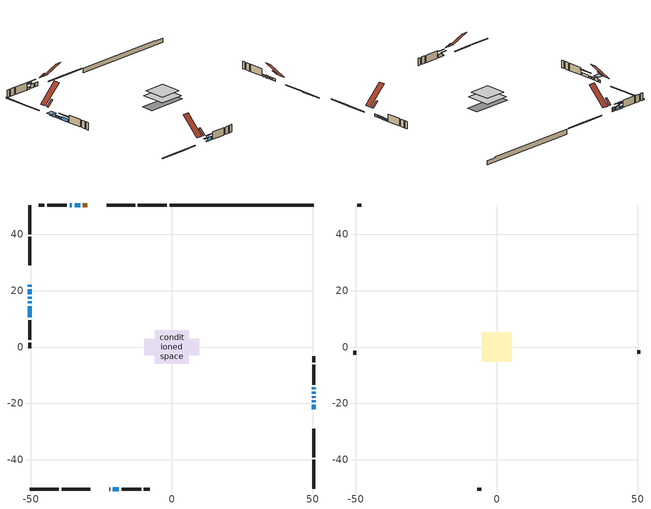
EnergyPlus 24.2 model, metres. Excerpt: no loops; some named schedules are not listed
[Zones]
conditioned space
 floor adiabatic (AdiabaticFloorConstruction): -5.98,-5.98 -5.98,5.98 5.98,5.98 5.98,-5.98 z1.77
 floor foundation (Slab1 construction): -9.82,-2.99 -9.82,2.99 9.82,2.99 9.82,-2.99 z-1.8
 wall outside (RimJoist1 construction): -1.73,50.41 -12.08,50.41 / -50.41,-50.41 -40.05,-50.41 / -50.41,50.41 -50.41,40.05 / 50.41,-50.41 50.41,-40.05 z0.55:0.85
 wall outside (RimJoist2 construction): -13.01,50.41 -23.12,50.41 / -39.13,-50.41 -29.01,-50.41 / -50.41,39.13 -50.41,29.01 / 50.41,-39.13 50.41,-29.01 z0.55:0.85
 wall outside (AdiabaticWallConstruction 1): -30.01,50.41 -31.63,50.41 z0.55:2.58
 wall outside (AdiabaticWallConstruction): -32.56,50.41 -34.49,50.41 z0.55:2.58; 50.41,-22.13 50.41,-20.47 / 50.41,-19.54 50.41,-18.85 / 50.41,-17.93 50.41,-17.45 / 50.41,-16.52 50.41,-15.97 / -50.41,22.13 -50.41,21.4 / 50.41,-15.04 50.41,-14.32 / -50.41,17.77 -50.41,17.08 / -50.41,16.16 -50.41,15.47 z0.55:1.77; -35.42,50.41 -36.28,50.41 z0.55:1.69; -22.13,-50.41 -21.92,-50.41 z0.55:1.06; -20.99,-50.41 -18.76,-50.41 z0.55:2.2; -50.41,20.48 -50.41,18.7 z0.55:2.13; -50.41,14.54 -50.41,10.48 z0.55:1.87
 wall outside (Wall1 construction): -37.21,50.41 -44.25,50.41 / -17.83,-50.41 -10.79,-50.41 / -50.41,9.55 -50.41,2.51 / 50.41,-13.39 50.41,-6.35 z0.55:4.21
 wall outside (Wall2 construction): -45.18,50.41 -47.25,50.41 / -9.86,-50.41 -7.79,-50.41 / -50.41,1.58 -50.41,-0.49 / 50.41,-5.42 50.41,-3.35 z0.55:4.21
 wall foundation (FoundationWall1 construction): -0.8,50.41,-1.8 -0.8,50.41,0.55 45.29,50.41,0.55 45.29,50.41,0.21 50.41,50.41,0.21 50.41,50.41,-1.8
 window (WindowConstruction): -32.56,50.41 -34.49,50.41 z0.55:2.58
 window (WindowConstruction 7): 50.41,-22.13 50.41,-20.47 z0.55:1.77
 window (WindowConstruction 8): 50.41,-19.54 50.41,-18.86 z0.55:1.77
 window (WindowConstruction 9): 50.41,-17.93 50.41,-17.45 z0.55:1.77
 window (WindowConstruction 10): 50.41,-16.52 50.41,-15.97 z0.55:1.77
 window (WindowConstruction 11): -35.42,50.41 -36.28,50.41 z0.55:1.69
 window (WindowConstruction 12): -50.41,22.13 -50.41,21.41 z0.55:1.77
 window (WindowConstruction 13): 50.41,-15.04 50.41,-14.32 z0.55:1.77
 window (WindowConstruction 1): -22.13,-50.41 -21.92,-50.41 z0.55:1.06
 window (WindowConstruction 2): -20.99,-50.41 -18.76,-50.41 z0.55:2.2
 window (WindowConstruction 3): -50.41,20.48 -50.41,18.7 z0.55:2.13
 window (WindowConstruction 4): -50.41,17.77 -50.41,17.09 z0.55:1.77
 window (WindowConstruction 5): -50.41,16.16 -50.41,15.47 z0.55:1.77
 window (WindowConstruction 6): -50.41,14.54 -50.41,10.48 z0.55:1.87
 door (Door): -30.01,50.41 -31.63,50.41 z0.55:2.58
 ceiling adiabatic (AdiabaticFloorConstruction): 5.98,-5.98 5.98,5.98 -5.98,5.98 -5.98,-5.98 z1.77
 roof outside (Roof2 construction): -29.08,50.41,4.21 -29.08,47.68,6.93 -28.12,47.68,6.93 -28.12,50.41,4.21; -23.06,-50.41,4.21 -23.06,-47.68,6.93 -24.02,-47.68,6.93 -24.02,-50.41,4.21; -50.41,23.06,4.21 -47.68,23.06,6.93 -47.68,24.02,6.93 -50.41,24.02,4.21; 50.41,-23.06,4.21 47.68,-23.06,6.93 47.68,-24.02,6.93 50.41,-24.02,4.21
attic - vented
 floor to conditioned space (Floor1 construction Reversed): -5.27,-5.27 -5.27,5.27 5.27,5.27 5.27,-5.27 z4.21
 wall outside (Wall3 construction): -48.18,50.41 -49.48,50.41 / -6.86,-50.41 -5.56,-50.41 / -50.41,-1.42 -50.41,-2.72 / 50.41,-2.42 50.41,-1.12 z0.55:4.21
 roof outside (Roof1 construction): -27.19,50.41,4.21 -27.19,41.55,13.07 -24.05,41.55,13.07 -24.05,50.41,4.21; -24.95,-50.41,4.21 -24.95,-41.55,13.07 -28.08,-41.55,13.07 -28.08,-50.41,4.21; -50.41,24.95,4.21 -41.55,24.95,13.07 -41.55,28.08,13.07 -50.41,28.08,4.21; 50.41,-24.95,4.21 41.55,-24.95,13.07 41.55,-28.08,13.07 50.41,-28.08,4.21
shading: -35.91,50.41 -31.14,50.41 -31.14,50.82 -35.91,50.82 z4; -37.7,50.41 -34,50.41 -34,50.82 -37.7,50.82 z3.11; -20.5,-50.41 -23.55,-50.41 -23.55,-50.82 -20.5,-50.82 z2.48; -17.34,-50.41 -22.41,-50.41 -22.41,-50.82 -17.34,-50.82 z3.62; -50.41,18.09 -50.41,21.09 -53.46,21.09 -53.46,18.09 z2.74; -50.41,9.06 -50.41,15.96 -50.82,15.96 -50.82,9.06 z3.29
[Building]
Building 1: Terrain=Suburbs
[Site:Location]
London AP_ON: Latitude {deg}=43.03; Longitude {deg}=-81.15; Time Zone {hr}=-5; Elevation {m}=278; Keep Site Location Information=Yes
[Site:GroundTemperature:Shallow]
3.98693, 1.93205, 1.76749, 2.74264, 6.6573, 10.5537, 13.9317, 16.0716, 16.2534, 14.513, 11.2211, 7.44421
[Site:WaterMainsTemperature]
Calculation Method=Schedule; Temperature Schedule=mains temperature schedule
[Material] Roughness=Rough; Thermal Absorptance=0.9
Name | Thickness {m} | Conductivity {W/m-K} | Density {kg/m3} | Specific Heat {J/kg-K} | Solar Absorptance | Visible Absorptance
asphalt or fiberglass shingles | 0.00635 | 0.162714 | 1121.4 | 1465.45 | 0.4 | 0.4
ceiling loosefill ins | 0.0846667 | 0.0480833 | 16.02 | 1046.75 | 0.7 | 0.7
ceiling stud and cavity | 0.1397 | 0.094449 | 65.682 | 1177.47 | 0.7 | 0.7
concrete 4.0 in. | 0.1016 | 1.803125 | 2242.8 | 837.4 | 0.7 | 0.7
concrete 8.0 in. | 0.2032 | 1.803125 | 2242.8 | 837.4 | 0.7 | 0.7
door material | 0.04445 | 0.188738 | 512.64 | 1214.23 | 0.7 | 0.7
exterior vertical ins | 0.00222645 | 0.029427 | 32.04 | 1214.23 | 0.7 | 0.7
floor covering | 0.0127 | 0.0433444 | 54.468 | 1339.84 | 0.6 | 0.6
floor rigid ins; wall rigid ins | 0.512978 | 0.029427 | 32.04 | 1214.23 | 0.7 | 0.7
floor stud and cavity | 0.1397 | 1.75129 | 37.0049 | 1207.88 | 0.7 | 0.7
furniture material conditioned space 1 | 0.1524 | 0.115458 | 640.8 | 1214.23 | 0.6 | 0.6
gypsum board | 0.0127 | 0.160291 | 801 | 837.4 | 0.6 | 0.6
gypsum board 1 | 0.0127 | 0.160291 | 801 | 837.4 | 0.7 | 0.7
osb sheathing 0.5 in. | 0.0127 | 0.115458 | 512.64 | 1214.23 | 0.7 | 0.7
osb sheathing 0.75 in. | 0.01905 | 0.115458 | 512.64 | 1214.23 | 0.7 | 0.7
osb sheathing 2.0 in. | 0.0508 | 0.115458 | 512.64 | 1214.23 | 0.7 | 0.7
rim joist rigid ins | 0.051816 | 0.029427 | 32.04 | 1214.23 | 0.7 | 0.7
rim joist stud and cavity | 0.0508 | 0.305033 | 125.044 | 1163.47 | 0.6 | 0.6
rim joist stud and cavity 1 | 0.0508 | 0.107068 | 50.32683 | 1063.81 | 0.6 | 0.6
roof stud and cavity | 0.2032 | 0.113758 | 78.34581 | 1123.46 | 0.7 | 0.7
wall stud and cavity | 0.1397 | 0.0780121 | 139.0536 | 1170.24 | 0.7 | 0.7
wall stud and cavity 1 | 0.1397 | 0.0812893 | 139.0536 | 1170.24 | 0.7 | 0.7
wall stud and cavity 2 | 0.0889 | 6.1454 | 50.32683 | 1063.81 | 0.6 | 0.6
wall stud and cavity 3 | 0.0889 | 0.380278 | 52.3479 | 1209.89 | 0.7 | 0.7
wall stud and cavity 4 | 0.0889 | 0.391764 | 83.0341 | 1211.67 | 0.7 | 0.7
wood siding | 0.0254 | 0.102417 | 544.68 | 1172.36 | 0.4 | 0.4
wood siding 1 | 0.00254 | 0.102417 | 544.68 | 1172.36 | 0.4 | 0.4
wood siding 2; wood siding 3; wood siding 4 | 0.0254 | 0.102417 | 544.68 | 1172.36 | 0.7 | 0.7
[WindowMaterial:SimpleGlazingSystem]
Name | U-Factor {W/m2-K} | Solar Heat Gain Coefficient
WindowMaterial | 2.907136 | 0.61
WindowMaterial 1 | 3.10927 | 0.4
WindowMaterial 10 | 2.95937 | 0.57
WindowMaterial 11 | 3.01445 | 0.47
WindowMaterial 2 | 2.89578 | 0.66
WindowMaterial 3 | 2.89351 | 0.69
WindowMaterial 4 | 2.96619 | 0.55
WindowMaterial 5 | 3.81051 | 0.7
WindowMaterial 6 | 2.94177 | 0.59
WindowMaterial 7 | 2.92076 | 0.62
WindowMaterial 8 | 3.02013 | 0.48
WindowMaterial 9 | 3.023535 | 0.45
[Construction]
AdiabaticFloorConstruction: floor stud and cavity, floor rigid ins, osb sheathing 0.75 in., floor covering
AdiabaticWallConstruction: wood siding 3, wall rigid ins, wall stud and cavity 3, gypsum board
AdiabaticWallConstruction 1: wood siding 4, wall rigid ins, wall stud and cavity 3, gypsum board
Door: door material
Floor1 construction Reversed: gypsum board, ceiling stud and cavity, ceiling loosefill ins
FoundationWall1 construction: concrete 8.0 in., gypsum board 1
furniture construction conditioned space 1: furniture material conditioned space 1
PartitionWallConstruction: gypsum board, wall stud and cavity 4, gypsum board
RimJoist1 construction: wood siding 2, rim joist rigid ins, osb sheathing 2.0 in., rim joist stud and cavity
RimJoist2 construction: wood siding 2, rim joist stud and cavity 1
Roof1 construction: asphalt or fiberglass shingles
Roof2 construction: asphalt or fiberglass shingles, osb sheathing 0.75 in., roof stud and cavity, gypsum board
Slab1 construction: concrete 4.0 in.
Wall1 construction: wood siding, osb sheathing 0.5 in., wall stud and cavity, gypsum board
Wall2 construction: wood siding, osb sheathing 0.5 in., wall stud and cavity 1, gypsum board
Wall3 construction: wood siding 1, wall stud and cavity 2
WindowConstruction: WindowMaterial
WindowConstruction 1: WindowMaterial 1
WindowConstruction 10: WindowMaterial 9
WindowConstruction 11: WindowMaterial 10
WindowConstruction 12; WindowConstruction 13: WindowMaterial 11
WindowConstruction 2: WindowMaterial 2
WindowConstruction 3: WindowMaterial 3
WindowConstruction 4; WindowConstruction 8: WindowMaterial 4
WindowConstruction 5: WindowMaterial 5
WindowConstruction 6: WindowMaterial 6
WindowConstruction 7: WindowMaterial 7
WindowConstruction 9: WindowMaterial 8
[Zone] Multiplier=1; Part of Total Floor Area=Yes
Name | Volume {m3}
attic - vented | 138.027
conditioned space | 666.1
[Space]
Name | Zone | Volume {m3}
attic - vented 1 | attic - vented | 138.027
conditioned space 1 | conditioned space | 666.1
[ZoneInfiltration:EffectiveLeakageArea]
infil attic - vented 1: Zone or Space=attic - vented 1; Schedule=Always On Discrete; Effective Air Leakage Area {cm2}=4848.44; Stack Coefficient=0.000870715; Wind Coefficient=1.99369e-05
[ZoneMixing]
whole house fan mix: Zone or Space=attic - vented; Schedule=Always On Continuous; Design Flow Rate Calculation Method=Flow/Zone; Design Flow Rate {m3/s}=0; Source Zone or Space=conditioned space
[SurfaceProperty:ExposedFoundationPerimeter]
Slab1: Exposed Perimeter Calculation Method=TotalExposedPerimeter; Total Exposed Perimeter {m}=51.207
[InternalMass] Zone or ZoneList=conditioned space; Space or SpaceList=conditioned space 1
Name | Construction | Surface Area {m2}
furniture mass conditioned space 1 | furniture construction conditioned space 1 | 104.176
partition wall mass | PartitionWallConstruction | 260.44
[Lights]
interior lighting: Zone or ZoneList or Space or SpaceList=conditioned space 1; Schedule=interior lighting schedule; Design Level Calculation Method=LightingLevel; Lighting Level {W}=343.2; Return Air Fraction=0; Fraction Radiant=0.6; Fraction Visible=0.2; Fraction Replaceable=1
[People]
occupants: Zone or ZoneList or Space or SpaceList=conditioned space 1; Number of People Schedule=occupants schedule; Number of People Calculation Method=People; Number of People=3; Fraction Radiant=0.314171; Sensible Heat Fraction=0.56303; Activity Level Schedule=occupants activity schedule; Carbon Dioxide Generation Rate {m3/s-W}=0; Enable ASHRAE 55 Comfort Warnings=No; Mean Radiant Temperature Calculation Type=EnclosureAveraged
[ElectricEquipment] Zone or ZoneList or Space or SpaceList=conditioned space 1; Design Level Calculation Method=EquipmentLevel
Name | Schedule | Design Level {W} | Fraction Latent | Fraction Radiant | Fraction Lost
clothes dryer | clothes dryer schedule | 140.772 | 0.015 | 0.081 | 0.85
clothes washer | clothes washer schedule | 32.1985 | 0.03 | 0.162 | 0.7
cooking range | cooking range schedule | 215.147 | 0.08 | 0.432 | 0.2
dishwasher | dishwasher schedule | 66.8632 | 0.3 | 0.18 | 0.4
fridge | fridge schedule | 72.9452 | 0 | 0.6 | 0
mech vent bath fan 0 | mech vent bath fan 0 schedule | 50.2 | 0 | 0 | 1
mech vent bath fan 1 | mech vent bath fan 1 schedule | 50.2 | 0 | 0 | 1
mech vent house fan | mech vent house fan schedule | 0 | 0 | 0 | 1
mech vent house fan cfis | mech vent house fan cfis schedule | 0 | 0 | 0 | 0
mech vent range fan 0 | mech vent range fan 0 schedule | 57 | 0 | 0 | 1
misc plug loads | misc plug loads schedule | 494.7 | 0.045 | 0.513 | 0.1
whole house fan | Always On Discrete | 0 | 0 | 0 | 1
[OtherEquipment] Zone or ZoneList or Space or SpaceList=conditioned space 1; Design Level Calculation Method=EquipmentLevel
Name | Fuel Type | Schedule | Design Level {W} | Fraction Latent | Fraction Radiant | Fraction Lost
clothes dryer 1 | Electricity | clothes dryer schedule | 0 | 0.015 | 0.081 | 0.85
cooking range 1 | Electricity | cooking range schedule | 0 | 0.08 | 0.432 | 0.2
general water use latent | None | general water use schedule | 62.594 | 1 | 0 | 0
general water use sensible | None | general water use schedule | -61.6891 | 0 | 0.6 | 0
mech vent house fan latent load | None | Always On Discrete | 0 | 1 | 0 | 0
mech vent house fan sensible load | None | Always On Discrete | 0 | 0 | 0 | 0
water heater energy adjustment1 | NaturalGas | Always On Discrete | 0.01 | 0 | 0 | 1
[ZoneInfiltration:DesignFlowRate] Zone or ZoneList or Space or SpaceList=conditioned space 1; Schedule=Always On Discrete; Design Flow Rate Calculation Method=Flow/Zone; Design Flow Rate {m3/s}=0
infil flow; natural vent flow; whole house fan flow
[AvailabilityManager:Scheduled]
central ac and furnace airloop Availability Manager: Schedule=Always On Discrete
[Foundation:Kiva]
Foundation Kiva 1: Initial Indoor Air Temperature {C}=18; Wall Height Above Grade {m}=0.550012; Wall Depth Below Slab {m}=0.2032; Custom Block Material Name 1=exterior vertical ins; Custom Block Depth 1 {m}=2.350008; Custom Block X Position 1 {m}=0.2159; Custom Block Z Position 1 {m}=0
[Foundation:Kiva:Settings]
Soil Conductivity {W/m-K}=0.849921; Soil Density {kg/m3}=1842.3; Soil Specific Heat {J/kg-K}=418.7; Ground Solar Absorptivity=0.9; Ground Thermal Absorptivity=0.9; Ground Surface Roughness {m}=0.03; Far-Field Width {m}=40; Deep-Ground Boundary Condition=ZeroFlux; Deep-Ground Depth {m}=40; Minimum Cell Dimension {m}=0.2; Maximum Cell Growth Coefficient=3; Simulation Timestep=Timestep
[Exterior:Lights]
exterior lighting: Schedule=exterior lighting schedule; Design Level {W}=75.6
[EnergyManagementSystem:GlobalVariable]
central_ac_and_furnace_airloop_Fan_RTF
infil_program_Qfan
infil_program_Qinf
natural_vent_program_Qnv
natural_vent_program_Qwhf
[EnergyManagementSystem:Sensor]
Name | Output:Variable or Output:Meter Index Key | Output:Variable or Output:Meter
airflow_gain | infil flow | Infiltration Sensible Heat Gain Energy
airflow_gain_1 | natural vent flow | Infiltration Sensible Heat Gain Energy
airflow_gain_2 | whole house fan flow | Infiltration Sensible Heat Gain Energy
airflow_loss | infil flow | Infiltration Sensible Heat Loss Energy
airflow_loss_1 | natural vent flow | Infiltration Sensible Heat Loss Energy
airflow_loss_2 | whole house fan flow | Infiltration Sensible Heat Loss Energy
clg_load_cond |  | Cooling:EnergyTransfer:Zone:CONDITIONED SPACE
clg_sp_s; clg_sp_s_1 | cooling setpoint | Schedule Value
clothes_dryer_exhaust_0_sch_s | clothes dryer exhaust 0 schedule | Schedule Value
cool_season | cooling season schedule | Schedule Value
htg_load_cond |  | Heating:EnergyTransfer:Zone:CONDITIONED SPACE
htg_sp_s; htg_sp_s_1 | heating setpoint | Schedule Value
ig_ee_conv | clothes dryer | Electric Equipment Convective Heating Energy
ig_ee_conv_2 | cooking range | Electric Equipment Convective Heating Energy
ig_ee_conv_4 | fridge | Electric Equipment Convective Heating Energy
ig_ee_conv_5 | misc plug loads | Electric Equipment Convective Heating Energy
ig_ee_conv_6 | whole house fan | Electric Equipment Convective Heating Energy
ig_ee_rad | clothes dryer | Electric Equipment Radiant Heating Energy
ig_ee_rad_2 | cooking range | Electric Equipment Radiant Heating Energy
ig_ee_rad_4 | fridge | Electric Equipment Radiant Heating Energy
ig_ee_rad_5 | misc plug loads | Electric Equipment Radiant Heating Energy
ig_ee_rad_6 | whole house fan | Electric Equipment Radiant Heating Energy
ig_lgt_conv | interior lighting | Lights Convective Heating Energy
ig_lgt_rad | interior lighting | Lights Radiant Heating Energy
ig_lgt_vis | interior lighting | Lights Visible Radiation Heating Energy
ig_oe_conv | clothes dryer 1 | Other Equipment Convective Heating Energy
ig_oe_conv_1 | cooking range 1 | Other Equipment Convective Heating Energy
ig_oe_conv_2 | general water use latent | Other Equipment Convective Heating Energy
ig_oe_conv_3 | general water use sensible | Other Equipment Convective Heating Energy
ig_oe_conv_4 | water heater energy adjustment1 | Other Equipment Convective Heating Energy
ig_oe_rad | clothes dryer 1 | Other Equipment Radiant Heating Energy
ig_oe_rad_1 | cooking range 1 | Other Equipment Radiant Heating Energy
ig_oe_rad_2 | general water use latent | Other Equipment Radiant Heating Energy
ig_oe_rad_3 | general water use sensible | Other Equipment Radiant Heating Energy
ig_oe_rad_4 | water heater energy adjustment1 | Other Equipment Radiant Heating Energy
ig_ppl_conv | occupants | People Convective Heating Energy
ig_ppl_rad | occupants | People Radiant Heating Energy
im_conv | furniture mass conditioned space 1 | Surface Inside Face Convection Heat Gain Energy
im_conv_1 | partition wall mass | Surface Inside Face Convection Heat Gain Energy
im_ig | furniture mass conditioned space 1 | Surface Inside Face Internal Gains Radiation Heat Gain Energy
im_ig_1 | partition wall mass | Surface Inside Face Internal Gains Radiation Heat Gain Energy
im_lgt | furniture mass conditioned space 1 | Surface Inside Face Lights Radiation Heat Gain Energy
im_lgt_1 | partition wall mass | Surface Inside Face Lights Radiation Heat Gain Energy
im_sol | furniture mass conditioned space 1 | Surface Inside Face Solar Radiation Heat Gain Energy
im_sol_1 | partition wall mass | Surface Inside Face Solar Radiation Heat Gain Energy
im_surf | furniture mass conditioned space 1 | Surface Inside Face Net Surface Thermal Radiation Heat Gain Energy
im_surf_1 | partition wall mass | Surface Inside Face Net Surface Thermal Radiation Heat Gain Energy
mech_vent_bath_fan_0_sch_s | mech vent bath fan 0 schedule | Schedule Value
mech_vent_bath_fan_1_sch_s | mech vent bath fan 1 schedule | Schedule Value
mech_vent_range_fan_0_sch_s | mech vent range fan 0 schedule | Schedule Value
mv_conv | mech vent bath fan 0 | Electric Equipment Convective Heating Energy
mv_conv_1 | mech vent bath fan 1 | Electric Equipment Convective Heating Energy
mv_conv_2 | mech vent house fan | Electric Equipment Convective Heating Energy
mv_conv_3 | mech vent house fan cfis | Electric Equipment Convective Heating Energy
mv_conv_4 | mech vent range fan 0 | Electric Equipment Convective Heating Energy
mv_conv_5 | mech vent house fan latent load | Other Equipment Convective Heating Energy
mv_conv_6 | mech vent house fan sensible load | Other Equipment Convective Heating Energy
mv_rad | mech vent bath fan 0 | Electric Equipment Radiant Heating Energy
mv_rad_1 | mech vent bath fan 1 | Electric Equipment Radiant Heating Energy
mv_rad_2 | mech vent house fan | Electric Equipment Radiant Heating Energy
mv_rad_3 | mech vent house fan cfis | Electric Equipment Radiant Heating Energy
mv_rad_4 | mech vent range fan 0 | Electric Equipment Radiant Heating Energy
mv_rad_5 | mech vent house fan latent load | Other Equipment Radiant Heating Energy
mv_rad_6 | mech vent house fan sensible load | Other Equipment Radiant Heating Energy
natural_vent_s | natural vent schedule | Schedule Value
out_pb_s |  | Site Outdoor Air Barometric Pressure
out_wt_s |  | Site Outdoor Air Humidity Ratio
site_vw_s |  | Site Wind Speed
ss_back_out | Window1 | Surface Window Shortwave from Zone Back Out Window Heat Transfer Rate
ss_back_out_1 | Window11 | Surface Window Shortwave from Zone Back Out Window Heat Transfer Rate
ss_back_out_10 | Window4 | Surface Window Shortwave from Zone Back Out Window Heat Transfer Rate
ss_back_out_11 | Window5 | Surface Window Shortwave from Zone Back Out Window Heat Transfer Rate
ss_back_out_12 | Window6 | Surface Window Shortwave from Zone Back Out Window Heat Transfer Rate
ss_back_out_13 | Window7 | Surface Window Shortwave from Zone Back Out Window Heat Transfer Rate
ss_back_out_2 | Window12 | Surface Window Shortwave from Zone Back Out Window Heat Transfer Rate
ss_back_out_3 | Window13 | Surface Window Shortwave from Zone Back Out Window Heat Transfer Rate
ss_back_out_4 | Window14 | Surface Window Shortwave from Zone Back Out Window Heat Transfer Rate
ss_back_out_5 | Window16 | Surface Window Shortwave from Zone Back Out Window Heat Transfer Rate
ss_back_out_6 | Window17 | Surface Window Shortwave from Zone Back Out Window Heat Transfer Rate
ss_back_out_7 | Window19 | Surface Window Shortwave from Zone Back Out Window Heat Transfer Rate
ss_back_out_8 | Window2 | Surface Window Shortwave from Zone Back Out Window Heat Transfer Rate
ss_back_out_9 | Window3 | Surface Window Shortwave from Zone Back Out Window Heat Transfer Rate
ss_conv | Door1 | Surface Inside Face Convection Heat Gain Energy
ss_conv_1 | Window1 | Surface Inside Face Convection Heat Gain Energy
ss_conv_10 | Window3 | Surface Inside Face Convection Heat Gain Energy
ss_conv_11 | Window4 | Surface Inside Face Convection Heat Gain Energy
ss_conv_12 | Window5 | Surface Inside Face Convection Heat Gain Energy
ss_conv_13 | Window6 | Surface Inside Face Convection Heat Gain Energy
ss_conv_14 | Window7 | Surface Inside Face Convection Heat Gain Energy
ss_conv_2 | Window11 | Surface Inside Face Convection Heat Gain Energy
ss_conv_3 | Window12 | Surface Inside Face Convection Heat Gain Energy
ss_conv_4 | Window13 | Surface Inside Face Convection Heat Gain Energy
ss_conv_5 | Window14 | Surface Inside Face Convection Heat Gain Energy
ss_conv_6 | Window16 | Surface Inside Face Convection Heat Gain Energy
ss_conv_7 | Window17 | Surface Inside Face Convection Heat Gain Energy
ss_conv_8 | Window19 | Surface Inside Face Convection Heat Gain Energy
ss_conv_9 | Window2 | Surface Inside Face Convection Heat Gain Energy
ss_ig | Door1 | Surface Inside Face Internal Gains Radiation Heat Gain Energy
ss_ig_1 | Window1 | Surface Inside Face Internal Gains Radiation Heat Gain Energy
ss_ig_10 | Window3 | Surface Inside Face Internal Gains Radiation Heat Gain Energy
ss_ig_11 | Window4 | Surface Inside Face Internal Gains Radiation Heat Gain Energy
ss_ig_12 | Window5 | Surface Inside Face Internal Gains Radiation Heat Gain Energy
ss_ig_13 | Window6 | Surface Inside Face Internal Gains Radiation Heat Gain Energy
ss_ig_14 | Window7 | Surface Inside Face Internal Gains Radiation Heat Gain Energy
ss_ig_2 | Window11 | Surface Inside Face Internal Gains Radiation Heat Gain Energy
ss_ig_3 | Window12 | Surface Inside Face Internal Gains Radiation Heat Gain Energy
ss_ig_4 | Window13 | Surface Inside Face Internal Gains Radiation Heat Gain Energy
ss_ig_5 | Window14 | Surface Inside Face Internal Gains Radiation Heat Gain Energy
ss_ig_6 | Window16 | Surface Inside Face Internal Gains Radiation Heat Gain Energy
ss_ig_7 | Window17 | Surface Inside Face Internal Gains Radiation Heat Gain Energy
ss_ig_8 | Window19 | Surface Inside Face Internal Gains Radiation Heat Gain Energy
ss_ig_9 | Window2 | Surface Inside Face Internal Gains Radiation Heat Gain Energy
ss_lgt | Door1 | Surface Inside Face Lights Radiation Heat Gain Energy
ss_sol | Door1 | Surface Inside Face Solar Radiation Heat Gain Energy
ss_surf | Door1 | Surface Inside Face Net Surface Thermal Radiation Heat Gain Energy
ss_surf_1 | Window1 | Surface Inside Face Net Surface Thermal Radiation Heat Gain Energy
ss_surf_10 | Window3 | Surface Inside Face Net Surface Thermal Radiation Heat Gain Energy
ss_surf_11 | Window4 | Surface Inside Face Net Surface Thermal Radiation Heat Gain Energy
ss_surf_12 | Window5 | Surface Inside Face Net Surface Thermal Radiation Heat Gain Energy
ss_surf_13 | Window6 | Surface Inside Face Net Surface Thermal Radiation Heat Gain Energy
ss_surf_14 | Window7 | Surface Inside Face Net Surface Thermal Radiation Heat Gain Energy
ss_surf_2 | Window11 | Surface Inside Face Net Surface Thermal Radiation Heat Gain Energy
ss_surf_3 | Window12 | Surface Inside Face Net Surface Thermal Radiation Heat Gain Energy
ss_surf_4 | Window13 | Surface Inside Face Net Surface Thermal Radiation Heat Gain Energy
ss_surf_5 | Window14 | Surface Inside Face Net Surface Thermal Radiation Heat Gain Energy
ss_surf_6 | Window16 | Surface Inside Face Net Surface Thermal Radiation Heat Gain Energy
ss_surf_7 | Window17 | Surface Inside Face Net Surface Thermal Radiation Heat Gain Energy
ss_surf_8 | Window19 | Surface Inside Face Net Surface Thermal Radiation Heat Gain Energy
ss_surf_9 | Window2 | Surface Inside Face Net Surface Thermal Radiation Heat Gain Energy
ss_trans_in | Window1 | Surface Window Transmitted Solar Radiation Rate
ss_trans_in_1 | Window11 | Surface Window Transmitted Solar Radiation Rate
ss_trans_in_10 | Window4 | Surface Window Transmitted Solar Radiation Rate
ss_trans_in_11 | Window5 | Surface Window Transmitted Solar Radiation Rate
ss_trans_in_12 | Window6 | Surface Window Transmitted Solar Radiation Rate
ss_trans_in_13 | Window7 | Surface Window Transmitted Solar Radiation Rate
ss_trans_in_2 | Window12 | Surface Window Transmitted Solar Radiation Rate
ss_trans_in_3 | Window13 | Surface Window Transmitted Solar Radiation Rate
ss_trans_in_4 | Window14 | Surface Window Transmitted Solar Radiation Rate
ss_trans_in_5 | Window16 | Surface Window Transmitted Solar Radiation Rate
ss_trans_in_6 | Window17 | Surface Window Transmitted Solar Radiation Rate
ss_trans_in_7 | Window19 | Surface Window Transmitted Solar Radiation Rate
ss_trans_in_8 | Window2 | Surface Window Transmitted Solar Radiation Rate
